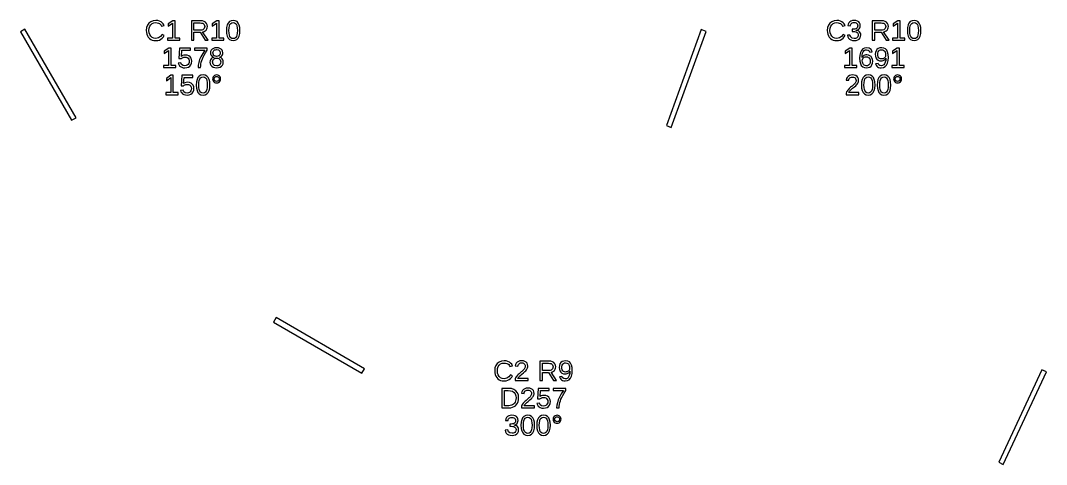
# Model space of a CAD drawing. Extents: x 195 to 2890, y 70 to 1529.
# Drawn here: x 223.3 to 524.7, y 872.5 to 1003 of the extents above; entities that cross this region are included whole.
import ezdxf

# ---------------------------------------------------------------- set-up
doc = ezdxf.new("R2010")
doc.units = 0
doc.layers.get('0').update_dxf_attribs({"linetype": 'CONTINUOUS'})

msp = doc.modelspace()

# ---------------------------------------------------------------- linework, layer by layer
for points in [[(263.632, 997.093), (264.128, 997.222), (264.578, 997.437), (264.973, 997.734), (265.305, 998.109), (265.573, 998.564), (264.938, 998.881), (264.467, 998.219), (263.864, 997.821), (263.127, 997.689), (262.544, 997.76), (262.047, 997.974), (261.636, 998.33), (261.33, 998.803), (261.146, 999.368), (261.085, 1000.02), (261.144, 1000.68), (261.32, 1001.24), (261.614, 1001.7), (262.013, 1002.04), (262.507, 1002.25), (263.095, 1002.32), (263.481, 1002.29), (263.83, 1002.2), (264.143, 1002.05), (264.41, 1001.85), (264.624, 1001.59), (264.783, 1001.29), (265.52, 1001.53), (265.291, 1001.96), (264.99, 1002.31), (264.617, 1002.59), (264.174, 1002.79), (263.664, 1002.91), (263.087, 1002.95), (262.277, 1002.86), (261.593, 1002.6), (261.036, 1002.17), (260.625, 1001.59), (260.378, 1000.87), (260.296, 1000.02), (260.332, 999.441), (260.443, 998.913), (260.627, 998.44), (260.882, 998.028), (261.203, 997.685), (261.591, 997.41), (262.039, 997.21), (262.539, 997.09), (263.091, 997.05)], [(270.118, 997.754), (268.722, 997.754), (268.722, 1002.86), (268.047, 1002.86), (266.692, 1001.93), (266.692, 1001.24), (267.986, 1002.16), (267.986, 997.754), (266.525, 997.754), (266.525, 997.132), (270.118, 997.132)], [(274.301, 999.512), (276.087, 999.512), (277.576, 997.132), (278.472, 997.132), (276.844, 999.601), (277.249, 999.713), (277.592, 999.896), (277.871, 1000.15), (278.078, 1000.46), (278.202, 1000.82), (278.244, 1001.22), (278.185, 1001.7), (278.009, 1002.1), (277.717, 1002.43), (277.316, 1002.67), (276.818, 1002.82), (276.221, 1002.86), (273.524, 1002.86), (273.524, 997.132), (274.301, 997.132)], [(274.301, 1000.13), (274.301, 1002.24), (276.144, 1002.24), (276.537, 1002.21), (276.863, 1002.13), (277.123, 1001.98), (277.311, 1001.78), (277.425, 1001.52), (277.462, 1001.22), (277.425, 1000.9), (277.313, 1000.63), (277.127, 1000.41), (276.872, 1000.25), (276.555, 1000.16), (276.177, 1000.13)], [(283.086, 997.754), (281.69, 997.754), (281.69, 1002.86), (281.015, 1002.86), (279.66, 1001.93), (279.66, 1001.24), (280.954, 1002.16), (280.954, 997.754), (279.493, 997.754), (279.493, 997.132), (283.086, 997.132)], [(286.406, 997.134), (286.904, 997.387), (287.295, 997.807), (287.577, 998.387), (287.745, 999.118), (287.802, 1000), (287.748, 1000.89), (287.587, 1001.63), (287.32, 1002.21), (286.939, 1002.62), (286.441, 1002.87), (285.824, 1002.95), (285.192, 1002.87), (284.684, 1002.62), (284.301, 1002.21), (284.033, 1001.64), (283.872, 1000.9), (283.818, 1000), (283.874, 999.114), (284.039, 998.382), (284.315, 997.803), (284.7, 997.385), (285.196, 997.134), (285.8, 997.05)], [(285.413, 997.711), (285.097, 997.9), (284.858, 998.214), (284.692, 998.664), (284.592, 999.259), (284.559, 1000), (284.592, 1000.76), (284.69, 1001.36), (284.854, 1001.81), (285.093, 1002.11), (285.416, 1002.29), (285.824, 1002.36), (286.222, 1002.29), (286.538, 1002.11), (286.77, 1001.8), (286.93, 1001.35), (287.025, 1000.75), (287.057, 1000), (287.024, 999.271), (286.923, 998.68), (286.756, 998.226), (286.517, 997.905), (286.201, 997.712), (285.808, 997.648)], [(463.632, 997.093), (464.128, 997.222), (464.578, 997.437), (464.973, 997.734), (465.305, 998.109), (465.573, 998.564), (464.938, 998.881), (464.467, 998.219), (463.864, 997.821), (463.127, 997.689), (462.544, 997.76), (462.047, 997.974), (461.636, 998.33), (461.33, 998.803), (461.146, 999.368), (461.085, 1000.02), (461.144, 1000.68), (461.32, 1001.24), (461.614, 1001.7), (462.013, 1002.04), (462.507, 1002.25), (463.095, 1002.32), (463.481, 1002.29), (463.83, 1002.2), (464.143, 1002.05), (464.41, 1001.85), (464.624, 1001.59), (464.783, 1001.29), (465.52, 1001.53), (465.291, 1001.96), (464.99, 1002.31), (464.617, 1002.59), (464.174, 1002.79), (463.664, 1002.91), (463.087, 1002.95), (462.277, 1002.86), (461.593, 1002.6), (461.036, 1002.17), (460.625, 1001.59), (460.378, 1000.87), (460.296, 1000.02), (460.332, 999.441), (460.443, 998.913), (460.627, 998.44), (460.882, 998.028), (461.203, 997.685), (461.591, 997.41), (462.039, 997.21), (462.539, 997.09), (463.091, 997.05)], [(468.79, 997.099), (469.27, 997.244), (469.654, 997.486), (469.934, 997.816), (470.103, 998.225), (470.159, 998.714), (470.119, 999.06), (469.999, 999.363), (469.801, 999.626), (469.53, 999.835), (469.197, 999.978), (468.8, 1000.06), (468.8, 1000.07), (469.159, 1000.18), (469.457, 1000.33), (469.693, 1000.54), (469.863, 1000.79), (469.966, 1001.09), (470, 1001.43), (469.947, 1001.87), (469.787, 1002.25), (469.522, 1002.55), (469.16, 1002.77), (468.714, 1002.91), (468.181, 1002.95), (467.687, 1002.91), (467.256, 1002.77), (466.889, 1002.56), (466.601, 1002.26), (466.407, 1001.89), (466.306, 1001.46), (467.042, 1001.4), (467.102, 1001.68), (467.218, 1001.91), (467.39, 1002.1), (467.61, 1002.24), (467.871, 1002.32), (468.173, 1002.35), (468.499, 1002.32), (468.767, 1002.23), (468.977, 1002.08), (469.127, 1001.88), (469.217, 1001.64), (469.247, 1001.35), (469.21, 1001.07), (469.1, 1000.83), (468.916, 1000.63), (468.664, 1000.48), (468.353, 1000.4), (467.982, 1000.37), (467.583, 1000.37), (467.583, 999.731), (467.998, 999.731), (468.416, 999.702), (468.762, 999.615), (469.038, 999.469), (469.238, 999.271), (469.358, 999.028), (469.398, 998.739), (469.363, 998.41), (469.258, 998.14), (469.082, 997.929), (468.846, 997.778), (468.556, 997.687), (468.214, 997.656), (467.585, 997.769), (467.169, 998.108), (466.965, 998.674), (466.208, 998.604), (466.32, 998.134), (466.525, 997.746), (466.824, 997.443), (467.209, 997.225), (467.672, 997.094), (468.214, 997.05)], [(474.301, 999.512), (476.087, 999.512), (477.576, 997.132), (478.472, 997.132), (476.844, 999.601), (477.249, 999.713), (477.592, 999.896), (477.871, 1000.15), (478.078, 1000.46), (478.202, 1000.82), (478.244, 1001.22), (478.185, 1001.7), (478.009, 1002.1), (477.717, 1002.43), (477.316, 1002.67), (476.818, 1002.82), (476.221, 1002.86), (473.524, 1002.86), (473.524, 997.132), (474.301, 997.132)], [(474.301, 1000.13), (474.301, 1002.24), (476.144, 1002.24), (476.537, 1002.21), (476.863, 1002.13), (477.123, 1001.98), (477.311, 1001.78), (477.425, 1001.52), (477.462, 1001.22), (477.425, 1000.9), (477.313, 1000.63), (477.127, 1000.41), (476.872, 1000.25), (476.555, 1000.16), (476.177, 1000.13)], [(483.086, 997.754), (481.69, 997.754), (481.69, 1002.86), (481.015, 1002.86), (479.66, 1001.93), (479.66, 1001.24), (480.954, 1002.16), (480.954, 997.754), (479.493, 997.754), (479.493, 997.132), (483.086, 997.132)], [(486.406, 997.134), (486.904, 997.387), (487.295, 997.807), (487.577, 998.387), (487.745, 999.118), (487.802, 1000), (487.748, 1000.89), (487.587, 1001.63), (487.32, 1002.21), (486.939, 1002.62), (486.441, 1002.87), (485.824, 1002.95), (485.192, 1002.87), (484.684, 1002.62), (484.301, 1002.21), (484.033, 1001.64), (483.872, 1000.9), (483.818, 1000), (483.874, 999.114), (484.039, 998.382), (484.315, 997.803), (484.7, 997.385), (485.196, 997.134), (485.8, 997.05)], [(485.413, 997.711), (485.097, 997.9), (484.858, 998.214), (484.692, 998.664), (484.592, 999.259), (484.559, 1000), (484.592, 1000.76), (484.69, 1001.36), (484.854, 1001.81), (485.093, 1002.11), (485.416, 1002.29), (485.824, 1002.36), (486.222, 1002.29), (486.538, 1002.11), (486.77, 1001.8), (486.93, 1001.35), (487.025, 1000.75), (487.057, 1000), (487.024, 999.271), (486.923, 998.68), (486.756, 998.226), (486.517, 997.905), (486.201, 997.712), (485.808, 997.648)], [(239.65, 974.394), (224.65, 1000.38), (223.35, 999.625), (238.35, 973.644)], [(424.705, 999.743), (423.295, 1000.26), (413.035, 972.066), (414.444, 971.553)], [(268.958, 989.754), (267.563, 989.754), (267.563, 994.864), (266.887, 994.864), (265.532, 993.933), (265.532, 993.241), (266.826, 994.165), (266.826, 989.754), (265.366, 989.754), (265.366, 989.132), (268.958, 989.132)], [(272.207, 989.108), (272.705, 989.282), (273.111, 989.571), (273.41, 989.961), (273.59, 990.437), (273.65, 990.999), (273.594, 991.497), (273.427, 991.929), (273.147, 992.293), (272.774, 992.569), (272.325, 992.734), (271.799, 992.789), (271.352, 992.749), (270.958, 992.627), (270.615, 992.423), (270.724, 994.242), (273.316, 994.242), (273.316, 994.864), (270.057, 994.864), (269.866, 991.78), (270.582, 991.78), (270.753, 991.915), (270.924, 992.021), (271.095, 992.098), (271.27, 992.15), (271.455, 992.181), (271.648, 992.191), (272.002, 992.154), (272.304, 992.043), (272.553, 991.858), (272.74, 991.612), (272.852, 991.321), (272.889, 990.983), (272.852, 990.597), (272.741, 990.271), (272.555, 990.004), (272.304, 989.806), (271.997, 989.688), (271.632, 989.648), (271.073, 989.743), (270.675, 990.026), (270.44, 990.499), (269.699, 990.413), (269.826, 990.006), (270.034, 989.668), (270.322, 989.4), (270.684, 989.206), (271.115, 989.089), (271.615, 989.05)], [(276.27, 989.655), (276.33, 990.166), (276.431, 990.665), (276.572, 991.161), (276.753, 991.662), (276.974, 992.167), (277.273, 992.739), (277.687, 993.44), (278.215, 994.27), (278.215, 994.864), (274.427, 994.864), (274.427, 994.242), (277.507, 994.242), (276.85, 993.228), (276.331, 992.295), (275.951, 991.445), (275.692, 990.648), (275.537, 989.877), (275.485, 989.132), (276.25, 989.132)], [(281.534, 989.099), (282.017, 989.247), (282.402, 989.494), (282.683, 989.828), (282.851, 990.24), (282.907, 990.731), (282.873, 991.087), (282.771, 991.401), (282.602, 991.672), (282.371, 991.891), (282.086, 992.047), (281.747, 992.138), (281.747, 992.155), (282.04, 992.247), (282.288, 992.401), (282.492, 992.614), (282.643, 992.873), (282.734, 993.159), (282.764, 993.473), (282.71, 993.895), (282.546, 994.254), (282.274, 994.551), (281.908, 994.773), (281.462, 994.906), (280.938, 994.95), (280.424, 994.905), (279.985, 994.769), (279.621, 994.543), (279.349, 994.244), (279.185, 993.89), (279.131, 993.481), (279.161, 993.167), (279.251, 992.881), (279.401, 992.622), (279.604, 992.407), (279.85, 992.248), (280.14, 992.146), (280.14, 992.13), (279.826, 992.043), (279.552, 991.888), (279.318, 991.666), (279.14, 991.391), (279.032, 991.077), (278.997, 990.722), (279.054, 990.229), (279.227, 989.816), (279.515, 989.486), (279.906, 989.244), (280.385, 989.099), (280.954, 989.05)], [(280.632, 992.452), (280.37, 992.538), (280.158, 992.681), (280.004, 992.88), (279.911, 993.13), (279.88, 993.432), (279.91, 993.728), (280, 993.971), (280.15, 994.16), (280.358, 994.296), (280.62, 994.377), (280.938, 994.405), (281.53, 994.297), (281.885, 993.972), (282.004, 993.432), (281.973, 993.11), (281.883, 992.853), (281.733, 992.661), (281.525, 992.529), (281.263, 992.45), (280.946, 992.423)], [(468.958, 989.754), (467.563, 989.754), (467.563, 994.864), (466.887, 994.864), (465.532, 993.933), (465.532, 993.241), (466.826, 994.165), (466.826, 989.754), (465.366, 989.754), (465.366, 989.132), (468.958, 989.132)], [(472.318, 989.108), (472.771, 989.283), (473.141, 989.575), (473.415, 989.967), (473.579, 990.445), (473.634, 991.007), (473.582, 991.528), (473.426, 991.973), (473.168, 992.342), (472.821, 992.618), (472.401, 992.783), (471.908, 992.838), (471.608, 992.817), (471.332, 992.752), (471.078, 992.645), (470.855, 992.496), (470.668, 992.309), (470.517, 992.081), (470.555, 992.761), (470.67, 993.325), (470.861, 993.772), (471.121, 994.096), (471.445, 994.291), (471.831, 994.356), (472.26, 994.278), (472.574, 994.045), (472.775, 993.656), (473.475, 993.782), (473.143, 994.431), (472.598, 994.82), (471.839, 994.95), (471.233, 994.861), (470.727, 994.595), (470.322, 994.152), (470.025, 993.544), (469.848, 992.782), (469.789, 991.866), (469.846, 991.022), (470.016, 990.323), (470.301, 989.77), (470.694, 989.37), (471.187, 989.13), (471.782, 989.05)], [(476.778, 989.138), (477.29, 989.403), (477.7, 989.844), (478, 990.448), (478.18, 991.205), (478.24, 992.114), (478.185, 992.981), (478.021, 993.691), (477.747, 994.242), (477.368, 994.635), (476.885, 994.871), (476.299, 994.95), (475.743, 994.893), (475.275, 994.721), (474.895, 994.435), (474.615, 994.049), (474.447, 993.578), (474.391, 993.021), (474.442, 992.476), (474.597, 992.009), (474.854, 991.617), (475.198, 991.324), (475.61, 991.147), (476.091, 991.089), (476.397, 991.113), (476.686, 991.187), (476.958, 991.31), (477.195, 991.474), (477.381, 991.67), (477.515, 991.898), (477.468, 991.23), (477.347, 990.672), (477.153, 990.226), (476.891, 989.901), (476.566, 989.705), (476.177, 989.64), (475.736, 989.72), (475.414, 989.958), (475.208, 990.356), (474.509, 990.246), (474.651, 989.865), (474.844, 989.56), (475.088, 989.333), (475.388, 989.176), (475.747, 989.082), (476.165, 989.05)], [(482.862, 989.754), (481.466, 989.754), (481.466, 994.864), (480.791, 994.864), (479.436, 993.933), (479.436, 993.241), (480.73, 994.165), (480.73, 989.754), (479.269, 989.754), (479.269, 989.132), (482.862, 989.132)], [(280.291, 989.731), (279.888, 990.126), (279.753, 990.783), (279.788, 991.098), (279.893, 991.365), (280.067, 991.583), (280.303, 991.745), (280.593, 991.842), (280.938, 991.874), (281.291, 991.844), (281.588, 991.754), (281.829, 991.603), (282.005, 991.394), (282.111, 991.126), (282.146, 990.8), (282.113, 990.42), (282.016, 990.115), (281.853, 989.886), (281.624, 989.727), (281.327, 989.631), (280.962, 989.599)], [(471.437, 989.687), (471.157, 989.828), (470.918, 990.063), (470.736, 990.372), (470.627, 990.734), (470.59, 991.15), (470.625, 991.474), (470.73, 991.749), (470.905, 991.974), (471.138, 992.14), (471.414, 992.239), (471.733, 992.273), (472.07, 992.235), (472.354, 992.122), (472.584, 991.935), (472.753, 991.678), (472.855, 991.358), (472.889, 990.975), (472.856, 990.589), (472.755, 990.263), (472.588, 989.996), (472.362, 989.798), (472.085, 989.68), (471.758, 989.64)], [(475.943, 991.707), (475.668, 991.828), (475.44, 992.03), (475.271, 992.302), (475.169, 992.633), (475.135, 993.021), (475.169, 993.403), (475.271, 993.727), (475.44, 993.996), (475.669, 994.196), (475.947, 994.316), (476.274, 994.356), (476.606, 994.309), (476.889, 994.169), (477.125, 993.935), (477.301, 993.624), (477.407, 993.253), (477.442, 992.822), (477.425, 992.605), (477.373, 992.404), (477.285, 992.22), (477.168, 992.057), (477.025, 991.92), (476.856, 991.811), (476.67, 991.731), (476.473, 991.682), (476.266, 991.666)], [(269.609, 981.754), (268.214, 981.754), (268.214, 986.864), (267.538, 986.864), (266.183, 985.933), (266.183, 985.241), (267.477, 986.165), (267.477, 981.754), (266.017, 981.754), (266.017, 981.132), (269.609, 981.132)], [(272.858, 981.108), (273.356, 981.282), (273.762, 981.571), (274.061, 981.961), (274.241, 982.437), (274.301, 982.999), (274.245, 983.497), (274.078, 983.929), (273.798, 984.293), (273.425, 984.569), (272.976, 984.734), (272.45, 984.789), (272.003, 984.749), (271.609, 984.627), (271.266, 984.423), (271.375, 986.242), (273.967, 986.242), (273.967, 986.864), (270.708, 986.864), (270.517, 983.78), (271.233, 983.78), (271.404, 983.915), (271.575, 984.021), (271.746, 984.098), (271.921, 984.15), (272.106, 984.181), (272.299, 984.191), (272.653, 984.154), (272.955, 984.043), (273.204, 983.858), (273.391, 983.612), (273.503, 983.321), (273.54, 982.983), (273.503, 982.597), (273.392, 982.271), (273.206, 982.004), (272.955, 981.806), (272.648, 981.688), (272.283, 981.648), (271.724, 981.743), (271.326, 982.026), (271.091, 982.499), (270.35, 982.413), (270.477, 982.006), (270.685, 981.668), (270.973, 981.4), (271.335, 981.206), (271.766, 981.089), (272.266, 981.05)], [(277.564, 981.134), (278.062, 981.387), (278.453, 981.807), (278.735, 982.387), (278.904, 983.118), (278.96, 984), (278.906, 984.894), (278.746, 985.629), (278.478, 986.205), (278.097, 986.619), (277.599, 986.867), (276.982, 986.95), (276.35, 986.868), (275.842, 986.623), (275.459, 986.213), (275.191, 985.64), (275.03, 984.902), (274.977, 984), (275.032, 983.114), (275.197, 982.382), (275.473, 981.803), (275.859, 981.385), (276.354, 981.134), (276.958, 981.05)], [(276.571, 981.711), (276.255, 981.9), (276.016, 982.214), (275.85, 982.664), (275.75, 983.259), (275.717, 984), (275.75, 984.759), (275.848, 985.362), (276.012, 985.806), (276.251, 986.112), (276.574, 986.295), (276.982, 986.356), (277.38, 986.294), (277.696, 986.108), (277.928, 985.798), (278.088, 985.351), (278.183, 984.751), (278.215, 984), (278.182, 983.271), (278.081, 982.68), (277.914, 982.226), (277.675, 981.905), (277.359, 981.712), (276.966, 981.648)], [(281.255, 984.668), (281.529, 984.781), (281.774, 984.968), (281.965, 985.21), (282.079, 985.484), (282.117, 985.79), (282.08, 986.097), (281.966, 986.371), (281.778, 986.612), (281.535, 986.8), (281.259, 986.912), (280.95, 986.95), (280.641, 986.912), (280.365, 986.798), (280.122, 986.608), (279.933, 986.365), (279.82, 986.093), (279.782, 985.79), (279.82, 985.488), (279.935, 985.215), (280.126, 984.972), (280.37, 984.783), (280.645, 984.669), (280.95, 984.631)], [(280.761, 985.082), (280.591, 985.154), (280.439, 985.274), (280.32, 985.427), (280.249, 985.599), (280.226, 985.79), (280.249, 985.981), (280.319, 986.154), (280.435, 986.307), (280.585, 986.427), (280.757, 986.499), (280.95, 986.523), (281.143, 986.499), (281.314, 986.429), (281.464, 986.311), (281.581, 986.159), (281.651, 985.986), (281.674, 985.79), (281.65, 985.597), (281.58, 985.424), (281.462, 985.271), (281.311, 985.153), (281.14, 985.082), (280.95, 985.058)], [(469.597, 981.754), (466.607, 981.754), (466.705, 981.946), (466.838, 982.144), (467.005, 982.346), (467.211, 982.559), (467.459, 982.789), (467.75, 983.036), (468.256, 983.457), (468.64, 983.797), (468.901, 984.057), (469.086, 984.277), (469.237, 984.496), (469.355, 984.716), (469.44, 984.936), (469.491, 985.157), (469.508, 985.379), (469.456, 985.843), (469.301, 986.23), (469.042, 986.541), (468.687, 986.768), (468.242, 986.904), (467.709, 986.95), (467.215, 986.905), (466.784, 986.769), (466.417, 986.543), (466.129, 986.24), (465.935, 985.876), (465.833, 985.448), (466.582, 985.379), (466.645, 985.663), (466.764, 985.901), (466.938, 986.093), (467.159, 986.235), (467.416, 986.319), (467.709, 986.348), (468.013, 986.319), (468.27, 986.232), (468.478, 986.087), (468.632, 985.89), (468.724, 985.646), (468.755, 985.355), (468.737, 985.13), (468.683, 984.921), (468.594, 984.728), (468.476, 984.547), (468.336, 984.37), (468.173, 984.199), (467.992, 984.031), (467.798, 983.863), (467.589, 983.695), (467.373, 983.522), (467.155, 983.34), (466.936, 983.148), (466.72, 982.943), (466.51, 982.724), (466.307, 982.488), (466.118, 982.233), (465.949, 981.953), (465.801, 981.648), (465.801, 981.132), (469.597, 981.132)], [(472.929, 981.134), (473.427, 981.387), (473.819, 981.807), (474.1, 982.387), (474.269, 983.118), (474.325, 984), (474.272, 984.894), (474.111, 985.629), (473.843, 986.205), (473.463, 986.619), (472.964, 986.867), (472.348, 986.95), (471.716, 986.868), (471.208, 986.623), (470.824, 986.213), (470.556, 985.64), (470.396, 984.902), (470.342, 984), (470.397, 983.114), (470.563, 982.382), (470.838, 981.803), (471.224, 981.385), (471.719, 981.134), (472.323, 981.05)], [(471.937, 981.711), (471.62, 981.9), (471.382, 982.214), (471.215, 982.664), (471.116, 983.259), (471.082, 984), (471.115, 984.759), (471.214, 985.362), (471.377, 985.806), (471.616, 986.112), (471.94, 986.295), (472.348, 986.356), (472.746, 986.294), (473.061, 986.108), (473.294, 985.798), (473.453, 985.351), (473.549, 984.751), (473.581, 984), (473.547, 983.271), (473.447, 982.68), (473.28, 982.226), (473.04, 981.905), (472.724, 981.712), (472.332, 981.648)], [(477.564, 981.134), (478.062, 981.387), (478.453, 981.807), (478.735, 982.387), (478.904, 983.118), (478.96, 984), (478.906, 984.894), (478.746, 985.629), (478.478, 986.205), (478.097, 986.619), (477.599, 986.867), (476.982, 986.95), (476.35, 986.868), (475.842, 986.623), (475.459, 986.213), (475.191, 985.64), (475.03, 984.902), (474.977, 984), (475.032, 983.114), (475.197, 982.382), (475.473, 981.803), (475.859, 981.385), (476.354, 981.134), (476.958, 981.05)], [(476.571, 981.711), (476.255, 981.9), (476.016, 982.214), (475.85, 982.664), (475.75, 983.259), (475.717, 984), (475.75, 984.759), (475.848, 985.362), (476.012, 985.806), (476.251, 986.112), (476.574, 986.295), (476.982, 986.356), (477.38, 986.294), (477.696, 986.108), (477.928, 985.798), (478.088, 985.351), (478.183, 984.751), (478.215, 984), (478.182, 983.271), (478.081, 982.68), (477.914, 982.226), (477.675, 981.905), (477.359, 981.712), (476.966, 981.648)], [(481.255, 984.668), (481.529, 984.781), (481.774, 984.968), (481.965, 985.21), (482.079, 985.484), (482.117, 985.79), (482.08, 986.097), (481.966, 986.371), (481.778, 986.612), (481.535, 986.8), (481.259, 986.912), (480.95, 986.95), (480.641, 986.912), (480.365, 986.798), (480.122, 986.608), (479.933, 986.365), (479.82, 986.093), (479.782, 985.79), (479.82, 985.488), (479.935, 985.215), (480.126, 984.972), (480.37, 984.783), (480.645, 984.669), (480.95, 984.631)], [(480.761, 985.082), (480.591, 985.154), (480.439, 985.274), (480.32, 985.427), (480.249, 985.599), (480.226, 985.79), (480.249, 985.981), (480.319, 986.154), (480.435, 986.307), (480.585, 986.427), (480.757, 986.499), (480.95, 986.523), (481.143, 986.499), (481.314, 986.429), (481.464, 986.311), (481.581, 986.159), (481.651, 985.986), (481.674, 985.79), (481.65, 985.597), (481.58, 985.424), (481.462, 985.271), (481.311, 985.153), (481.14, 985.082), (480.95, 985.058)], [(324.375, 900.65), (298.394, 915.65), (297.644, 914.35), (323.625, 899.35)], [(365.949, 897.093), (366.445, 897.222), (366.895, 897.437), (367.291, 897.734), (367.622, 898.109), (367.89, 898.564), (367.255, 898.881), (366.785, 898.219), (366.181, 897.821), (365.445, 897.689), (364.861, 897.76), (364.364, 897.974), (363.953, 898.33), (363.647, 898.803), (363.463, 899.368), (363.402, 900.024), (363.461, 900.685), (363.637, 901.244), (363.931, 901.703), (364.331, 902.043), (364.824, 902.247), (365.412, 902.315), (365.798, 902.286), (366.147, 902.198), (366.46, 902.051), (366.727, 901.848), (366.941, 901.593), (367.101, 901.286), (367.837, 901.53), (367.608, 901.961), (367.307, 902.315), (366.934, 902.592), (366.491, 902.791), (365.981, 902.91), (365.404, 902.95), (364.594, 902.863), (363.91, 902.604), (363.353, 902.173), (362.942, 901.589), (362.695, 900.873), (362.613, 900.024), (362.65, 899.441), (362.76, 898.913), (362.944, 898.44), (363.199, 898.028), (363.52, 897.685), (363.909, 897.41), (364.357, 897.21), (364.856, 897.09), (365.408, 897.05)], [(372.423, 897.754), (369.433, 897.754), (369.531, 897.946), (369.664, 898.144), (369.831, 898.346), (370.037, 898.559), (370.285, 898.789), (370.576, 899.036), (371.082, 899.457), (371.466, 899.797), (371.727, 900.057), (371.911, 900.277), (372.063, 900.496), (372.181, 900.716), (372.266, 900.936), (372.317, 901.157), (372.334, 901.379), (372.282, 901.843), (372.126, 902.23), (371.868, 902.541), (371.513, 902.768), (371.068, 902.904), (370.535, 902.95), (370.041, 902.905), (369.61, 902.769), (369.243, 902.543), (368.955, 902.24), (368.76, 901.876), (368.659, 901.448), (369.408, 901.379), (369.471, 901.663), (369.59, 901.901), (369.764, 902.093), (369.984, 902.235), (370.241, 902.319), (370.535, 902.348), (370.839, 902.319), (371.096, 902.232), (371.304, 902.087), (371.458, 901.89), (371.55, 901.646), (371.581, 901.355), (371.563, 901.13), (371.509, 900.921), (371.42, 900.728), (371.302, 900.547), (371.161, 900.37), (370.999, 900.199), (370.818, 900.031), (370.624, 899.863), (370.415, 899.695), (370.199, 899.522), (369.981, 899.34), (369.762, 899.148), (369.546, 898.943), (369.336, 898.724), (369.133, 898.488), (368.944, 898.233), (368.775, 897.953), (368.627, 897.648), (368.627, 897.132), (372.423, 897.132)], [(376.618, 899.512), (378.404, 899.512), (379.894, 897.132), (380.789, 897.132), (379.161, 899.601), (379.567, 899.713), (379.909, 899.896), (380.189, 900.151), (380.395, 900.463), (380.52, 900.821), (380.561, 901.225), (380.502, 901.702), (380.327, 902.104), (380.034, 902.431), (379.634, 902.672), (379.135, 902.816), (378.539, 902.864), (375.841, 902.864), (375.841, 897.132), (376.618, 897.132)], [(376.618, 900.126), (376.618, 902.242), (378.461, 902.242), (378.854, 902.213), (379.18, 902.125), (379.44, 901.979), (379.629, 901.778), (379.742, 901.524), (379.78, 901.217), (379.742, 900.898), (379.631, 900.63), (379.444, 900.413), (379.189, 900.254), (378.873, 900.158), (378.494, 900.126)], [(383.954, 897.138), (384.466, 897.403), (384.876, 897.844), (385.176, 898.448), (385.355, 899.205), (385.415, 900.114), (385.361, 900.981), (385.197, 901.691), (384.923, 902.242), (384.543, 902.635), (384.06, 902.871), (383.475, 902.95), (382.919, 902.893), (382.451, 902.721), (382.071, 902.435), (381.791, 902.049), (381.622, 901.578), (381.566, 901.021), (381.618, 900.476), (381.772, 900.009), (382.03, 899.617), (382.374, 899.324), (382.786, 899.147), (383.267, 899.089), (383.573, 899.113), (383.862, 899.187), (384.134, 899.31), (384.371, 899.474), (384.557, 899.67), (384.691, 899.898), (384.644, 899.23), (384.523, 898.672), (384.329, 898.226), (384.067, 897.901), (383.741, 897.705), (383.353, 897.64), (382.912, 897.72), (382.589, 897.958), (382.384, 898.356), (381.684, 898.246), (381.827, 897.865), (382.02, 897.56), (382.264, 897.333), (382.564, 897.176), (382.922, 897.082), (383.34, 897.05)], [(383.119, 899.707), (382.843, 899.828), (382.616, 900.03), (382.447, 900.302), (382.345, 900.633), (382.311, 901.021), (382.345, 901.403), (382.447, 901.727), (382.616, 901.996), (382.844, 902.196), (383.122, 902.316), (383.45, 902.356), (383.782, 902.309), (384.065, 902.169), (384.3, 901.935), (384.477, 901.624), (384.583, 901.253), (384.618, 900.822), (384.6, 900.605), (384.548, 900.404), (384.461, 900.22), (384.344, 900.057), (384.201, 899.92), (384.032, 899.811), (383.845, 899.731), (383.649, 899.682), (383.442, 899.666)], [(524.68, 899.683), (523.32, 900.317), (510.642, 873.128), (512.001, 872.494)], [(367.399, 889.171), (367.887, 889.289), (368.332, 889.485), (368.723, 889.756), (369.05, 890.096), (369.312, 890.505), (369.504, 890.973), (369.62, 891.49), (369.658, 892.057), (369.57, 892.886), (369.306, 893.579), (368.867, 894.134), (368.265, 894.54), (367.516, 894.783), (366.619, 894.864), (364.723, 894.864), (364.723, 889.132), (366.867, 889.132)], [(365.5, 889.754), (365.5, 894.242), (366.602, 894.242), (367.282, 894.18), (367.846, 893.993), (368.293, 893.682), (368.617, 893.253), (368.812, 892.711), (368.877, 892.057), (368.848, 891.606), (368.763, 891.196), (368.621, 890.828), (368.425, 890.508), (368.18, 890.242), (367.886, 890.031), (367.55, 889.877), (367.181, 889.785), (366.777, 889.754)], [(374.272, 889.754), (371.282, 889.754), (371.38, 889.946), (371.513, 890.144), (371.681, 890.346), (371.886, 890.559), (372.134, 890.789), (372.425, 891.036), (372.931, 891.457), (373.315, 891.797), (373.577, 892.057), (373.761, 892.277), (373.912, 892.496), (374.03, 892.716), (374.115, 892.936), (374.166, 893.157), (374.183, 893.379), (374.131, 893.843), (373.976, 894.23), (373.717, 894.541), (373.362, 894.768), (372.918, 894.904), (372.385, 894.95), (371.89, 894.905), (371.46, 894.769), (371.093, 894.543), (370.804, 894.24), (370.61, 893.876), (370.509, 893.448), (371.257, 893.379), (371.321, 893.663), (371.439, 893.901), (371.613, 894.093), (371.834, 894.235), (372.091, 894.319), (372.385, 894.348), (372.689, 894.319), (372.945, 894.232), (373.153, 894.087), (373.307, 893.89), (373.399, 893.646), (373.43, 893.355), (373.412, 893.13), (373.359, 892.921), (373.269, 892.728), (373.151, 892.547), (373.011, 892.37), (372.848, 892.199), (372.668, 892.031), (372.473, 891.863), (372.264, 891.695), (372.048, 891.522), (371.83, 891.34), (371.611, 891.148), (371.395, 890.943), (371.186, 890.724), (370.983, 890.488), (370.794, 890.233), (370.625, 889.953), (370.476, 889.648), (370.476, 889.132), (374.272, 889.132)], [(377.533, 889.108), (378.031, 889.282), (378.437, 889.571), (378.737, 889.961), (378.916, 890.437), (378.976, 890.999), (378.92, 891.497), (378.753, 891.929), (378.474, 892.293), (378.1, 892.569), (377.651, 892.734), (377.125, 892.789), (376.679, 892.749), (376.284, 892.627), (375.941, 892.423), (376.051, 894.242), (378.642, 894.242), (378.642, 894.864), (375.383, 894.864), (375.192, 891.78), (375.908, 891.78), (376.079, 891.915), (376.25, 892.021), (376.421, 892.098), (376.596, 892.15), (376.781, 892.181), (376.974, 892.191), (377.328, 892.154), (377.63, 892.043), (377.88, 891.858), (378.066, 891.612), (378.178, 891.321), (378.215, 890.983), (378.178, 890.597), (378.067, 890.271), (377.882, 890.004), (377.631, 889.806), (377.323, 889.688), (376.958, 889.648), (376.399, 889.743), (376.001, 890.026), (375.766, 890.499), (375.025, 890.413), (375.152, 890.006), (375.36, 889.668), (375.648, 889.4), (376.01, 889.206), (376.442, 889.089), (376.942, 889.05)], [(381.596, 889.655), (381.657, 890.166), (381.757, 890.665), (381.898, 891.161), (382.079, 891.662), (382.301, 892.167), (382.599, 892.739), (383.013, 893.44), (383.542, 894.27), (383.542, 894.864), (379.754, 894.864), (379.754, 894.242), (382.834, 894.242), (382.176, 893.228), (381.657, 892.295), (381.277, 891.445), (381.018, 890.648), (380.863, 889.877), (380.811, 889.132), (381.576, 889.132)], [(368.281, 881.099), (368.761, 881.244), (369.145, 881.486), (369.426, 881.816), (369.594, 882.225), (369.65, 882.714), (369.61, 883.06), (369.491, 883.363), (369.292, 883.626), (369.022, 883.835), (368.688, 883.978), (368.291, 884.057), (368.291, 884.073), (368.651, 884.179), (368.948, 884.335), (369.184, 884.539), (369.355, 884.791), (369.457, 885.089), (369.491, 885.432), (369.438, 885.875), (369.279, 886.247), (369.013, 886.549), (368.652, 886.772), (368.205, 886.905), (367.673, 886.95), (367.178, 886.906), (366.748, 886.774), (366.381, 886.555), (366.093, 886.258), (365.898, 885.892), (365.797, 885.457), (366.533, 885.4), (366.594, 885.678), (366.71, 885.911), (366.881, 886.099), (367.101, 886.237), (367.362, 886.32), (367.664, 886.348), (367.991, 886.318), (368.258, 886.229), (368.468, 886.081), (368.618, 885.882), (368.709, 885.64), (368.739, 885.355), (368.702, 885.068), (368.591, 884.826), (368.407, 884.629), (368.156, 884.483), (367.845, 884.395), (367.473, 884.366), (367.074, 884.366), (367.074, 883.731), (367.489, 883.731), (367.907, 883.702), (368.254, 883.615), (368.529, 883.469), (368.729, 883.271), (368.849, 883.028), (368.889, 882.739), (368.854, 882.41), (368.749, 882.14), (368.574, 881.929), (368.337, 881.778), (368.048, 881.687), (367.705, 881.656), (367.076, 881.769), (366.66, 882.108), (366.456, 882.674), (365.699, 882.604), (365.811, 882.134), (366.017, 881.746), (366.316, 881.443), (366.701, 881.225), (367.164, 881.094), (367.705, 881.05)], [(372.929, 881.134), (373.427, 881.387), (373.819, 881.807), (374.1, 882.387), (374.269, 883.118), (374.325, 884), (374.272, 884.894), (374.111, 885.629), (373.843, 886.205), (373.463, 886.619), (372.964, 886.867), (372.348, 886.95), (371.716, 886.868), (371.208, 886.623), (370.824, 886.213), (370.556, 885.64), (370.396, 884.902), (370.342, 884), (370.397, 883.114), (370.563, 882.382), (370.838, 881.803), (371.224, 881.385), (371.719, 881.134), (372.323, 881.05)], [(371.937, 881.711), (371.62, 881.9), (371.382, 882.214), (371.215, 882.664), (371.116, 883.259), (371.082, 884), (371.115, 884.759), (371.214, 885.362), (371.377, 885.806), (371.616, 886.112), (371.94, 886.295), (372.348, 886.356), (372.746, 886.294), (373.061, 886.108), (373.294, 885.798), (373.453, 885.351), (373.549, 884.751), (373.581, 884), (373.547, 883.271), (373.447, 882.68), (373.28, 882.226), (373.04, 881.905), (372.724, 881.712), (372.332, 881.648)], [(377.564, 881.134), (378.062, 881.387), (378.453, 881.807), (378.735, 882.387), (378.904, 883.118), (378.96, 884), (378.906, 884.894), (378.746, 885.629), (378.478, 886.205), (378.097, 886.619), (377.599, 886.867), (376.982, 886.95), (376.35, 886.868), (375.842, 886.623), (375.459, 886.213), (375.191, 885.64), (375.03, 884.902), (374.977, 884), (375.032, 883.114), (375.197, 882.382), (375.473, 881.803), (375.859, 881.385), (376.354, 881.134), (376.958, 881.05)], [(376.571, 881.711), (376.255, 881.9), (376.016, 882.214), (375.85, 882.664), (375.75, 883.259), (375.717, 884), (375.75, 884.759), (375.848, 885.362), (376.012, 885.806), (376.251, 886.112), (376.574, 886.295), (376.982, 886.356), (377.38, 886.294), (377.696, 886.108), (377.928, 885.798), (378.088, 885.351), (378.183, 884.751), (378.215, 884), (378.182, 883.271), (378.081, 882.68), (377.914, 882.226), (377.675, 881.905), (377.359, 881.712), (376.966, 881.648)], [(381.255, 884.668), (381.529, 884.781), (381.774, 884.968), (381.965, 885.21), (382.079, 885.484), (382.117, 885.79), (382.08, 886.097), (381.966, 886.371), (381.778, 886.612), (381.535, 886.8), (381.259, 886.912), (380.95, 886.95), (380.641, 886.912), (380.365, 886.798), (380.122, 886.608), (379.933, 886.365), (379.82, 886.093), (379.782, 885.79), (379.82, 885.488), (379.935, 885.215), (380.126, 884.972), (380.37, 884.783), (380.645, 884.669), (380.95, 884.631)], [(380.761, 885.082), (380.591, 885.154), (380.439, 885.274), (380.32, 885.427), (380.249, 885.599), (380.226, 885.79), (380.249, 885.981), (380.319, 886.154), (380.435, 886.307), (380.585, 886.427), (380.757, 886.499), (380.95, 886.523), (381.143, 886.499), (381.314, 886.429), (381.464, 886.311), (381.581, 886.159), (381.651, 885.986), (381.674, 885.79), (381.65, 885.597), (381.58, 885.424), (381.462, 885.271), (381.311, 885.153), (381.14, 885.082), (380.95, 885.058)]]:
    msp.add_lwpolyline(points, close=True)

doc.saveas('drawing.dxf')
